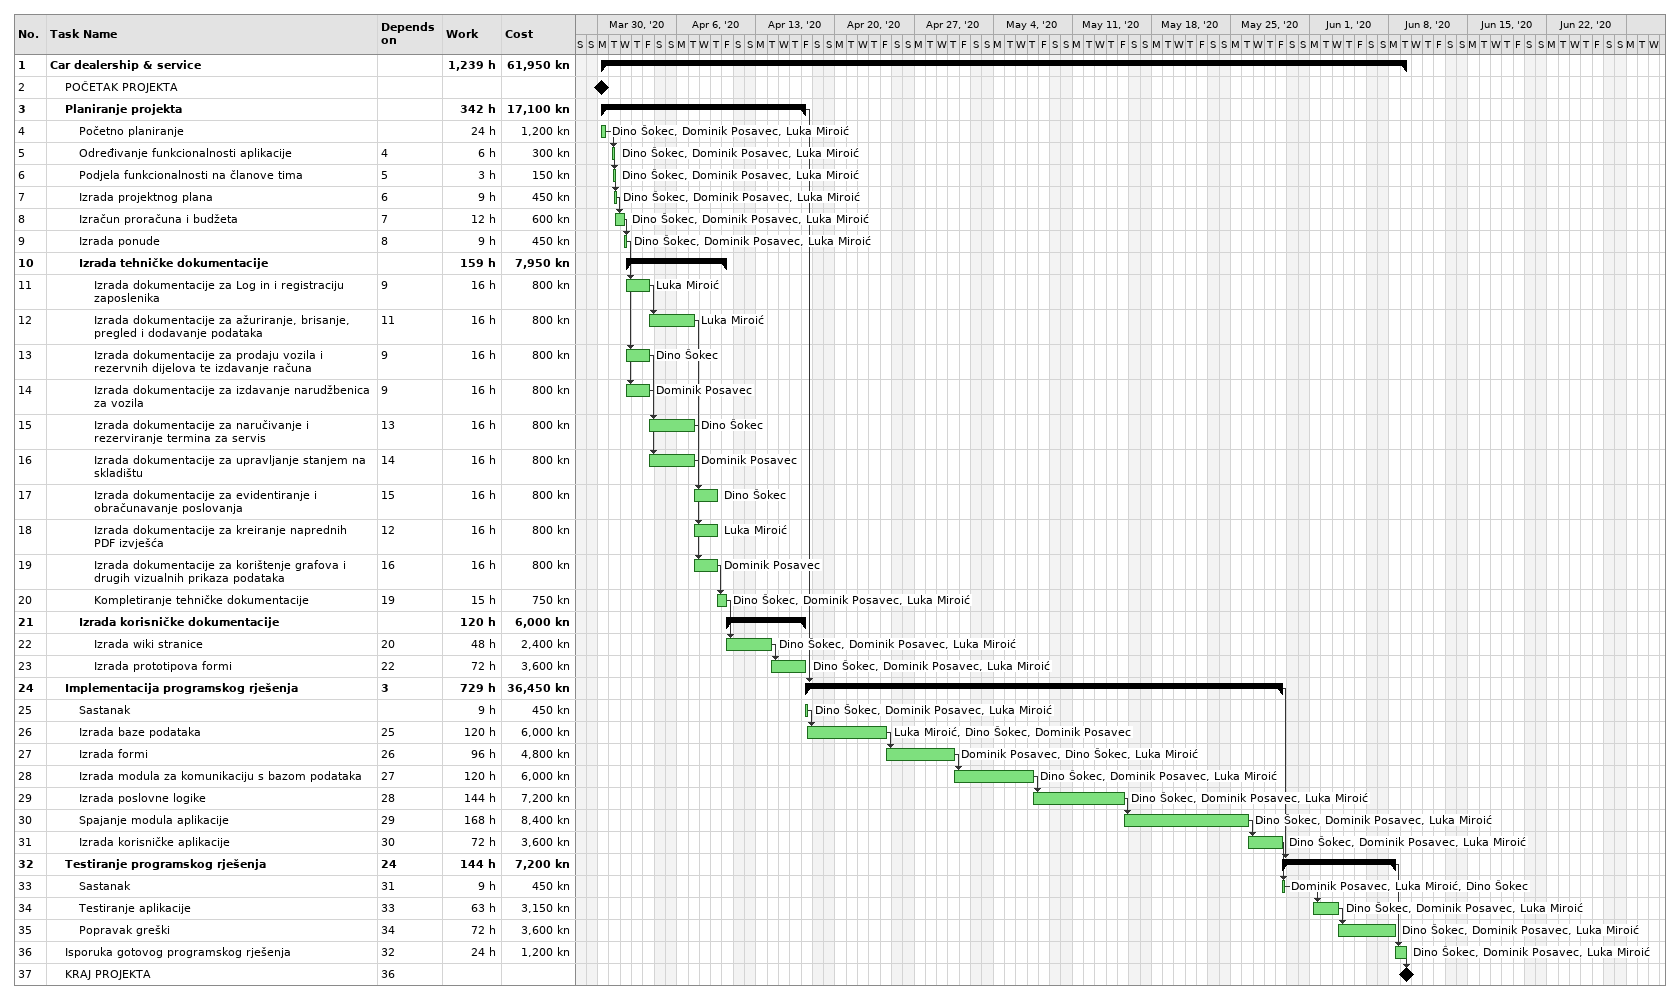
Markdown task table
| ID | Level | Task | Start | Finish | Predecessors | Resources | Work (h) | Cost (kn) |
|---|---|---|---|---|---|---|---|---|
| 1 | 1 | **Car dealership & service** | 2020-03-30 | 2020-06-09 |  |  | 1239 | 61950 |
| 2 | 2 | POČETAK PROJEKTA (milestone) | 2020-03-30 | 2020-03-30 |  |  |  |  |
| 3 | 2 | **Planiranje projekta** | 2020-03-30 | 2020-04-17 |  |  | 342 | 17100 |
| 4 | 3 | Početno planiranje | 2020-03-30 | 2020-03-30 |  | Dino Šokec, Dominik Posavec, Luka Miroić | 24 | 1200 |
| 5 | 3 | Određivanje funkcionalnosti aplikacije | 2020-03-31 | 2020-03-31 | 4 | Dino Šokec, Dominik Posavec, Luka Miroić | 6 | 300 |
| 6 | 3 | Podjela funkcionalnosti na članove tima | 2020-03-31 | 2020-03-31 | 5 | Dino Šokec, Dominik Posavec, Luka Miroić | 3 | 150 |
| 7 | 3 | Izrada projektnog plana | 2020-03-31 | 2020-03-31 | 6 | Dino Šokec, Dominik Posavec, Luka Miroić | 9 | 450 |
| 8 | 3 | Izračun proračuna i budžeta | 2020-03-31 | 2020-04-01 | 7 | Dino Šokec, Dominik Posavec, Luka Miroić | 12 | 600 |
| 9 | 3 | Izrada ponude | 2020-04-01 | 2020-04-01 | 8 | Dino Šokec, Dominik Posavec, Luka Miroić | 9 | 450 |
| 10 | 3 | **Izrada tehničke dokumentacije** | 2020-04-01 | 2020-04-10 |  |  | 159 | 7950 |
| 11 | 4 | Izrada dokumentacije za Log in i registraciju zaposlenika | 2020-04-01 | 2020-04-03 | 9 | Luka Miroić | 16 | 800 |
| 12 | 4 | Izrada dokumentacije za ažuriranje, brisanje, pregled i dodavanje podataka | 2020-04-03 | 2020-04-07 | 11 | Luka Miroić | 16 | 800 |
| 13 | 4 | Izrada dokumentacije za prodaju vozila i rezervnih dijelova te izdavanje računa | 2020-04-01 | 2020-04-03 | 9 | Dino Šokec | 16 | 800 |
| 14 | 4 | Izrada dokumentacije za izdavanje narudžbenica za vozila | 2020-04-01 | 2020-04-03 | 9 | Dominik Posavec | 16 | 800 |
| 15 | 4 | Izrada dokumentacije za naručivanje i rezerviranje termina za servis | 2020-04-03 | 2020-04-07 | 13 | Dino Šokec | 16 | 800 |
| 16 | 4 | Izrada dokumentacije za upravljanje stanjem na skladištu | 2020-04-03 | 2020-04-07 | 14 | Dominik Posavec | 16 | 800 |
| 17 | 4 | Izrada dokumentacije za evidentiranje i obračunavanje poslovanja | 2020-04-07 | 2020-04-09 | 15 | Dino Šokec | 16 | 800 |
| 18 | 4 | Izrada dokumentacije za kreiranje naprednih PDF izvješća | 2020-04-07 | 2020-04-09 | 12 | Luka Miroić | 16 | 800 |
| 19 | 4 | Izrada dokumentacije za korištenje grafova i drugih vizualnih prikaza podataka | 2020-04-07 | 2020-04-09 | 16 | Dominik Posavec | 16 | 800 |
| 20 | 4 | Kompletiranje tehničke dokumentacije | 2020-04-09 | 2020-04-10 | 19 | Dino Šokec, Dominik Posavec, Luka Miroić | 15 | 750 |
| 21 | 3 | **Izrada korisničke dokumentacije** | 2020-04-10 | 2020-04-17 |  |  | 120 | 6000 |
| 22 | 4 | Izrada wiki stranice | 2020-04-10 | 2020-04-14 | 20 | Dino Šokec, Dominik Posavec, Luka Miroić | 48 | 2400 |
| 23 | 4 | Izrada prototipova formi | 2020-04-14 | 2020-04-17 | 22 | Dino Šokec, Dominik Posavec, Luka Miroić | 72 | 3600 |
| 24 | 2 | **Implementacija programskog rješenja** | 2020-04-17 | 2020-05-29 | 3 |  | 729 | 36450 |
| 25 | 3 | Sastanak | 2020-04-17 | 2020-04-17 |  | Dino Šokec, Dominik Posavec, Luka Miroić | 9 | 450 |
| 26 | 3 | Izrada baze podataka | 2020-04-17 | 2020-04-24 | 25 | Luka Miroić, Dino Šokec, Dominik Posavec | 120 | 6000 |
| 27 | 3 | Izrada formi | 2020-04-24 | 2020-04-30 | 26 | Dominik Posavec, Dino Šokec, Luka Miroić | 96 | 4800 |
| 28 | 3 | Izrada modula za komunikaciju s bazom podataka | 2020-04-30 | 2020-05-07 | 27 | Dino Šokec, Dominik Posavec, Luka Miroić | 120 | 6000 |
| 29 | 3 | Izrada poslovne logike | 2020-05-07 | 2020-05-15 | 28 | Dino Šokec, Dominik Posavec, Luka Miroić | 144 | 7200 |
| 30 | 3 | Spajanje modula aplikacije | 2020-05-15 | 2020-05-26 | 29 | Dino Šokec, Dominik Posavec, Luka Miroić | 168 | 8400 |
| 31 | 3 | Izrada korisničke aplikacije | 2020-05-26 | 2020-05-29 | 30 | Dino Šokec, Dominik Posavec, Luka Miroić | 72 | 3600 |
| 32 | 2 | **Testiranje programskog rješenja** | 2020-05-29 | 2020-06-08 | 24 |  | 144 | 7200 |
| 33 | 3 | Sastanak | 2020-05-29 | 2020-05-29 | 31 | Dominik Posavec, Luka Miroić, Dino Šokec | 9 | 450 |
| 34 | 3 | Testiranje aplikacije | 2020-06-01 | 2020-06-03 | 33 | Dino Šokec, Dominik Posavec, Luka Miroić | 63 | 3150 |
| 35 | 3 | Popravak greški | 2020-06-03 | 2020-06-08 | 34 | Dino Šokec, Dominik Posavec, Luka Miroić | 72 | 3600 |
| 36 | 2 | Isporuka gotovog programskog rješenja | 2020-06-08 | 2020-06-09 | 32 | Dino Šokec, Dominik Posavec, Luka Miroić | 24 | 1200 |
| 37 | 2 | KRAJ PROJEKTA (milestone) | 2020-06-09 | 2020-06-09 | 36 |  |  |  |
